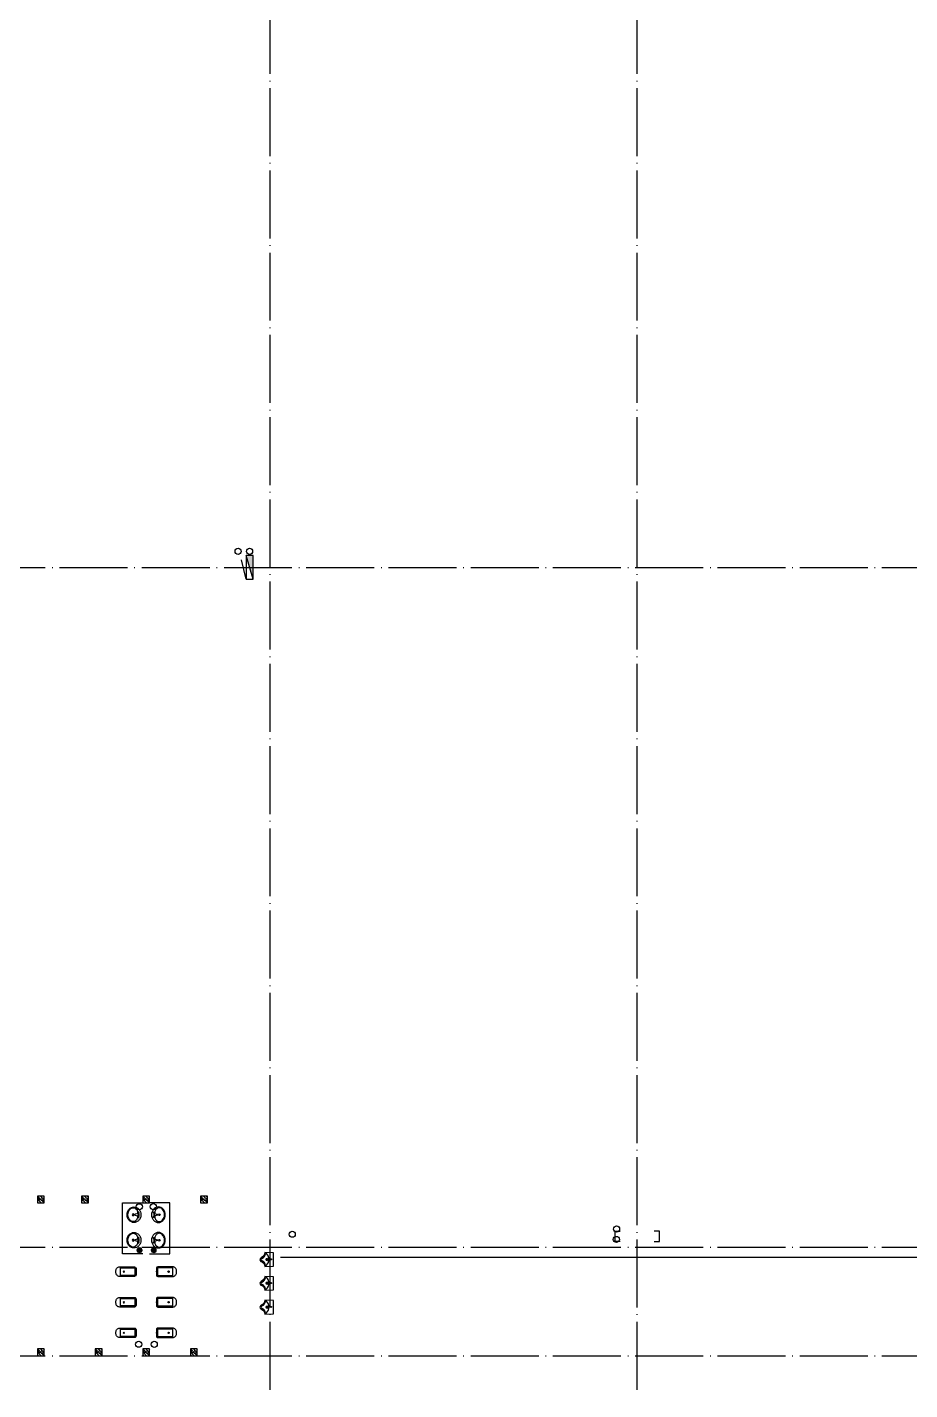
# Model space of a CAD drawing. Extents: x 6843040 to 15500510, y -6507076 to -4940511.
# Drawn here: x 8133750 to 8159718, y -5554702 to -5514608 of the extents above; entities that cross this region are included whole.
import ezdxf

# ---------------------------------------------------------------- set-up
doc = ezdxf.new("R2010")
doc.units = 0
doc.header["$LTSCALE"] = 1000
doc.header["$MEASUREMENT"] = 0
doc.linetypes.add('DOTE', pattern=[2.42, 2, -0.2, 0.02, -0.2])
for name, color, linetype in [('COLUMN', 10, 'Continuous'), ('DOTE', 8, 'DOTE'), ('EQUIP_消火栓', 7, 'Continuous'), ('FLOOR', 9, 'Continuous'), ('LVTRY', 8, 'Continuous'), ('plan-1', 40, 'Continuous'), ('PUB_HATCH', 8, 'Continuous'), ('S_SURFACE', 6, 'Continuous'), ('VPIPE-污水', 2, 'Continuous'), ('VPIPE-消防', 1, 'Continuous'), ('VPIPE-给水', 3, 'Continuous'), ('VPIPE-雨水', 4, 'Continuous'), ('建筑细线', 5, 'Continuous')]:
    doc.layers.add(name, color=color, linetype=linetype)
doc.layers.add('洁具', color=8, linetype='Continuous', lineweight=5)

# ---------------------------------------------------------------- blocks, each defined once
blk = doc.blocks.new('$lvtry$00000201')
at = {"color": 0}
for p, q in [((100, -30, 0), (-100, -30, 0)), ((110, -470, 0), (110, -40, 0)), ((140, -470, 0), (-140, -470, 0))]:
    blk.add_line(p, q, dxfattribs=at)
at = {"color": 0, "elevation": 0}
blk.add_lwpolyline([(140, -40, 0.414214), (100, 0), (-100, 0, 0.414214), (-140, -40), (-140, -480, 0.414214), (-30, -590), (30, -590, 0.414214), (140, -480)], format="xyb", close=True, dxfattribs=at)
blk.add_lwpolyline([(-110, -40), (-110, -470)], dxfattribs=at)
at = {"color": 0}
blk.add_circle((0, -359, 0), 20, dxfattribs=at)
for centre, start, end in [((-100, -40, 0), 90, 180), ((100, -40, 0), 0, 90)]:
    blk.add_arc(centre, 10, start, end, dxfattribs=at)
for p in [(0, 0, 0), (0, -359, 0)]:
    blk.add_point(p, dxfattribs=at)
blk = doc.blocks.new('$lvtry$00000225')
at = {"color": 0}
blk.add_line((-181, -234), (-181, -234), dxfattribs=at)
blk.add_lwpolyline([(53, -374, -0.307493), (205, -257), (195, 0), (-195, 0), (-205, -256, -0.265776), (-54, -366, 0.591279)], format="xyb", close=True, dxfattribs=at)
for centre, radius in [((-1, -182), 40.3), ((-6, -75), 15.8)]:
    blk.add_circle(centre, radius, dxfattribs=at)
for centre, radius, start, end in [((-161, -223), 22.7, 134.5857, 206.4573), ((-200, -412), 179, 22.2984, 83.8043), ((-5, -382), 245, 45.4143, 134.5857), ((1, -326), 39.6, 206.4354, 337.7034), ((199, -407), 174, 100.5676, 157.7034), ((153, -222), 20.3, 314.5857, 45.4143)]:
    blk.add_arc(centre, radius, start, end, dxfattribs=at)
for p in [(-6, -75), (-1, -182)]:
    blk.add_point(p, dxfattribs=at)
blk = doc.blocks.new('$lvtry$00000179')
at = {"color": 0, "linetype": 'ByBlock'}
for p, q in [((-32, -102), (-92, -102)), ((-13, -178), (-40, -70)), ((35, -64), (-35, -64)), ((13, -178), (-13, -178)), ((40, -70), (13, -178)), ((92, -102), (32, -102))]:
    blk.add_line(p, q, dxfattribs=at)
blk.add_lwpolyline([(0, -406, 0.088425), (89, -391, 0.093738), (162, -347, 0.102376), (212, -280, 0.10945), (229, -203, 0.109452), (212, -127, 0.102376), (162, -60, 0.093738), (89, -16, 0.088423), (0, 0, 0.088427), (-89, -16, 0.093738), (-162, -60, 0.102376), (-212, -127, 0.109452), (-229, -203, 0.109451), (-212, -280, 0.102376), (-162, -347, 0.093738), (-89, -391, 0.088425)], format="xyb", close=True, dxfattribs=at)
for centre, radius in [((-64, -76), 20.4), ((-64, -76), 15.4), ((0, -229), 25.4), ((63, -76), 20.4), ((63, -76), 15.4)]:
    blk.add_circle(centre, radius, dxfattribs=at)
for centre, radius, start, end in [((-88, -229), 116, 151.0888, 180), ((-88, -229), 116, 180, 208.9112), ((-45, -252), 164, 126.8699, 151.0888), ((-45, -205), 164, 208.9112, 233.1301), ((-18, -288), 210, 123.9045, 126.8699), ((-18, -169), 210, 233.1301, 252.7421), ((-92, -178), 76.2, 90, 123.9045), ((0, -111), 270, 252.7421, 270), ((-35, -68), 5, 90, 194.0362), ((0, -111), 270, 270, 287.2579), ((35, -68), 5, 345.9638, 90), ((18, -169), 210, 287.2579, 306.8699), ((92, -178), 76.2, 57.7402, 90), ((45, -252), 164, 28.9112, 57.7402), ((45, -205), 164, 306.8699, 331.0888), ((88, -229), 116, 0, 28.9112), ((88, -229), 116, 331.0888, 0)]:
    blk.add_arc(centre, radius, start, end, dxfattribs=at)
at = {"color": 0}
for p in [(0, -76), (0, -229)]:
    blk.add_point(p, dxfattribs=at)
blk = doc.blocks.new('$plan$00002944')
at = {"layer": '洁具'}
for p, q in [((-74, 11), (-11, 74)), ((-70, -27), (27, 70)), ((-53, -53), (53, 53)), ((-27, -70), (70, 27)), ((11, -74), (74, -11))]:
    blk.add_line(p, q, dxfattribs=at)
blk.add_circle((0, 0), 75, dxfattribs=at)
blk.add_point((0, 0), dxfattribs=at)
blk = doc.blocks.new('2GZ')
at = {"layer": 'PUB_HATCH'}
h = blk.add_hatch(dxfattribs=at)
h.set_pattern_fill('钢筋混凝土', color=256, scale=25, angle=90, style=0)
h.set_pattern_definition([(134.999998, (-1362825.3, -46307.36), (-44.194175, -44.194172), []), (140, (-1362825.3, -46307.36), (15.68804, 179.315045), [18.75, -206.25]), (85, (-1362825.3, -46307.36), (-188.048035, -34.68783), [15, -165]), (190.4514, (-1362824, -46292.42), (-172.35988, 144.62735), [15.93505, -175.28553]), (136.1842, (-1362875.3, -46307.36), (41.37976, 266.81026), [28.125, -309.375]), (186.6356, (-1362871.85, -46285.13), (-243.52946, 233.66568), [23.90257, -262.92825]), (81.1842, (-1362875.3, -46307.36), (-243.52964, 233.6655), [22.5, -247.5]), (111, (-1362862.8, -46282.36), (100.65473, 149.22676), [18.75, -206.25]), (56, (-1362862.8, -46282.36), (-181.28751, 60.82884), [15, -165]), (161.4514, (-1362854.41, -46269.93), (-80.63262, 210.05566), [15.93505, -175.28553]), (127.499998, (-1362825.3, -46307.36), (-83.223463, 3.039967), [0, -163, 0, -167.5, 0, -165.625]), (97.499998, (-1362825.3, -46307.36), (-98.602926, 65.767388), [0, -95.5, 0, -159.25, 0, -63.125]), (57.499998, (-1362825.3, -46363.11), (5.638722, 133.455609), [0, -62.5, 0, -195, 0, -258.75]), (47.499998, (-1362825.3, -46388.11), (-25.02624, 145.796543), [0, -81.25, 0, -129.5, 0, -183.75])])
edge = h.paths.add_edge_path()
edge.add_line((-1056409, 221174), (-1056609, 221174))
edge.add_line((-1056409, 221174), (-1056409, 221374))
edge.add_line((-1056409, 221374), (-1056609, 221374))
edge.add_line((-1056609, 221374), (-1056609, 221174))
h = blk.add_hatch(dxfattribs=at)
h.set_pattern_fill('钢筋混凝土', color=256, scale=25, angle=90, style=0)
h.set_pattern_definition([(134.999998, (-1361525.3, -46307.36), (-44.194175, -44.194172), []), (140, (-1361525.3, -46307.36), (15.68804, 179.315045), [18.75, -206.25]), (85, (-1361525.3, -46307.36), (-188.048035, -34.68783), [15, -165]), (190.4514, (-1361524, -46292.42), (-172.35988, 144.62735), [15.93505, -175.28553]), (136.1842, (-1361575.3, -46307.36), (41.37976, 266.81026), [28.125, -309.375]), (186.6356, (-1361571.85, -46285.13), (-243.52946, 233.66568), [23.90257, -262.92825]), (81.1842, (-1361575.3, -46307.36), (-243.52964, 233.6655), [22.5, -247.5]), (111, (-1361562.8, -46282.36), (100.65473, 149.22676), [18.75, -206.25]), (56, (-1361562.8, -46282.36), (-181.28751, 60.82884), [15, -165]), (161.4514, (-1361554.41, -46269.93), (-80.63262, 210.05566), [15.93505, -175.28553]), (127.499998, (-1361525.3, -46307.36), (-83.223463, 3.039967), [0, -163, 0, -167.5, 0, -165.625]), (97.499998, (-1361525.3, -46307.36), (-98.602926, 65.767388), [0, -95.5, 0, -159.25, 0, -63.125]), (57.499998, (-1361525.3, -46363.11), (5.638722, 133.455609), [0, -62.5, 0, -195, 0, -258.75]), (47.499998, (-1361525.3, -46388.11), (-25.02624, 145.796543), [0, -81.25, 0, -129.5, 0, -183.75])])
edge = h.paths.add_edge_path()
edge.add_line((-1055109, 221174), (-1055309, 221174))
edge.add_line((-1055109, 221174), (-1055109, 221374))
edge.add_line((-1055109, 221374), (-1055309, 221374))
edge.add_line((-1055309, 221374), (-1055309, 221174))
h = blk.add_hatch(dxfattribs=at)
h.set_pattern_fill('钢筋混凝土', color=256, scale=25, angle=90, style=0)
h.set_pattern_definition([(134.999998, (-1359725.3, -46307.36), (-44.194175, -44.194172), []), (140, (-1359725.3, -46307.36), (15.68804, 179.315045), [18.75, -206.25]), (85, (-1359725.3, -46307.36), (-188.048035, -34.68783), [15, -165]), (190.4514, (-1359724, -46292.42), (-172.35988, 144.62735), [15.93505, -175.28553]), (136.1842, (-1359775.3, -46307.36), (41.37976, 266.81026), [28.125, -309.375]), (186.6356, (-1359771.85, -46285.13), (-243.52946, 233.66568), [23.90257, -262.92825]), (81.1842, (-1359775.3, -46307.36), (-243.52964, 233.6655), [22.5, -247.5]), (111, (-1359762.8, -46282.36), (100.65473, 149.22676), [18.75, -206.25]), (56, (-1359762.8, -46282.36), (-181.28751, 60.82884), [15, -165]), (161.4514, (-1359754.41, -46269.93), (-80.63262, 210.05566), [15.93505, -175.28553]), (127.499998, (-1359725.3, -46307.36), (-83.223463, 3.039967), [0, -163, 0, -167.5, 0, -165.625]), (97.499998, (-1359725.3, -46307.36), (-98.602926, 65.767388), [0, -95.5, 0, -159.25, 0, -63.125]), (57.499998, (-1359725.3, -46363.11), (5.638722, 133.455609), [0, -62.5, 0, -195, 0, -258.75]), (47.499998, (-1359725.3, -46388.11), (-25.02624, 145.796543), [0, -81.25, 0, -129.5, 0, -183.75])])
edge = h.paths.add_edge_path()
edge.add_line((-1053309, 221174), (-1053509, 221174))
edge.add_line((-1053309, 221174), (-1053309, 221374))
edge.add_line((-1053309, 221374), (-1053509, 221374))
edge.add_line((-1053509, 221374), (-1053509, 221174))
h = blk.add_hatch(dxfattribs=at)
h.set_pattern_fill('钢筋混凝土', color=256, scale=25, angle=90, style=0)
h.set_pattern_definition([(134.999998, (-1358025.3, -46307.36), (-44.194175, -44.194172), []), (140, (-1358025.3, -46307.36), (15.68804, 179.315045), [18.75, -206.25]), (85, (-1358025.3, -46307.36), (-188.048035, -34.68783), [15, -165]), (190.4514, (-1358024, -46292.42), (-172.35988, 144.62735), [15.93505, -175.28553]), (136.1842, (-1358075.3, -46307.36), (41.37976, 266.81026), [28.125, -309.375]), (186.6356, (-1358071.85, -46285.13), (-243.52946, 233.66568), [23.90257, -262.92825]), (81.1842, (-1358075.3, -46307.36), (-243.52964, 233.6655), [22.5, -247.5]), (111, (-1358062.8, -46282.36), (100.65473, 149.22676), [18.75, -206.25]), (56, (-1358062.8, -46282.36), (-181.28751, 60.82884), [15, -165]), (161.4514, (-1358054.41, -46269.93), (-80.63262, 210.05566), [15.93505, -175.28553]), (127.499998, (-1358025.3, -46307.36), (-83.223463, 3.039967), [0, -163, 0, -167.5, 0, -165.625]), (97.499998, (-1358025.3, -46307.36), (-98.602926, 65.767388), [0, -95.5, 0, -159.25, 0, -63.125]), (57.499998, (-1358025.3, -46363.11), (5.638722, 133.455609), [0, -62.5, 0, -195, 0, -258.75]), (47.499998, (-1358025.3, -46388.11), (-25.02624, 145.796543), [0, -81.25, 0, -129.5, 0, -183.75])])
edge = h.paths.add_edge_path()
edge.add_line((-1051609, 221174), (-1051809, 221174))
edge.add_line((-1051609, 221174), (-1051609, 221374))
edge.add_line((-1051609, 221374), (-1051809, 221374))
edge.add_line((-1051809, 221374), (-1051809, 221174))
h = blk.add_hatch(dxfattribs=at)
h.set_pattern_fill('钢筋混凝土', color=256, scale=25, angle=90, style=0)
h.set_pattern_definition([(134.999998, (-1362825.3, -50807.36), (-44.194175, -44.194172), []), (140, (-1362825.3, -50807.36), (15.68804, 179.315045), [18.75, -206.25]), (85, (-1362825.3, -50807.36), (-188.048035, -34.68783), [15, -165]), (190.4514, (-1362824, -50792.42), (-172.35988, 144.62735), [15.93505, -175.28553]), (136.1842, (-1362875.3, -50807.36), (41.37976, 266.81026), [28.125, -309.375]), (186.6356, (-1362871.85, -50785.13), (-243.52946, 233.66568), [23.90257, -262.92825]), (81.1842, (-1362875.3, -50807.36), (-243.52964, 233.6655), [22.5, -247.5]), (111, (-1362862.8, -50782.36), (100.65473, 149.22676), [18.75, -206.25]), (56, (-1362862.8, -50782.36), (-181.28751, 60.82884), [15, -165]), (161.4514, (-1362854.41, -50769.93), (-80.63262, 210.05566), [15.93505, -175.28553]), (127.499998, (-1362825.3, -50807.36), (-83.223463, 3.039967), [0, -163, 0, -167.5, 0, -165.625]), (97.499998, (-1362825.3, -50807.36), (-98.602926, 65.767388), [0, -95.5, 0, -159.25, 0, -63.125]), (57.499998, (-1362825.3, -50863.11), (5.638722, 133.455609), [0, -62.5, 0, -195, 0, -258.75]), (47.499998, (-1362825.3, -50888.11), (-25.02624, 145.796543), [0, -81.25, 0, -129.5, 0, -183.75])])
edge = h.paths.add_edge_path()
edge.add_line((-1056409, 216674), (-1056609, 216674))
edge.add_line((-1056409, 216674), (-1056409, 216874))
edge.add_line((-1056409, 216874), (-1056609, 216874))
edge.add_line((-1056609, 216874), (-1056609, 216674))
h = blk.add_hatch(dxfattribs=at)
h.set_pattern_fill('钢筋混凝土', color=256, scale=25, angle=90, style=0)
h.set_pattern_definition([(134.999998, (-1361125.3, -50807.36), (-44.194175, -44.194172), []), (140, (-1361125.3, -50807.36), (15.68804, 179.315045), [18.75, -206.25]), (85, (-1361125.3, -50807.36), (-188.048035, -34.68783), [15, -165]), (190.4514, (-1361124, -50792.42), (-172.35988, 144.62735), [15.93505, -175.28553]), (136.1842, (-1361175.3, -50807.36), (41.37976, 266.81026), [28.125, -309.375]), (186.6356, (-1361171.85, -50785.13), (-243.52946, 233.66568), [23.90257, -262.92825]), (81.1842, (-1361175.3, -50807.36), (-243.52964, 233.6655), [22.5, -247.5]), (111, (-1361162.8, -50782.36), (100.65473, 149.22676), [18.75, -206.25]), (56, (-1361162.8, -50782.36), (-181.28751, 60.82884), [15, -165]), (161.4514, (-1361154.41, -50769.93), (-80.63262, 210.05566), [15.93505, -175.28553]), (127.499998, (-1361125.3, -50807.36), (-83.223463, 3.039967), [0, -163, 0, -167.5, 0, -165.625]), (97.499998, (-1361125.3, -50807.36), (-98.602926, 65.767388), [0, -95.5, 0, -159.25, 0, -63.125]), (57.499998, (-1361125.3, -50863.11), (5.638722, 133.455609), [0, -62.5, 0, -195, 0, -258.75]), (47.499998, (-1361125.3, -50888.11), (-25.02624, 145.796543), [0, -81.25, 0, -129.5, 0, -183.75])])
edge = h.paths.add_edge_path()
edge.add_line((-1054709, 216674), (-1054909, 216674))
edge.add_line((-1054709, 216674), (-1054709, 216874))
edge.add_line((-1054709, 216874), (-1054909, 216874))
edge.add_line((-1054909, 216874), (-1054909, 216674))
h = blk.add_hatch(dxfattribs=at)
h.set_pattern_fill('钢筋混凝土', color=256, scale=25, angle=90, style=0)
h.set_pattern_definition([(134.999998, (-1359725.3, -50807.36), (-44.194175, -44.194172), []), (140, (-1359725.3, -50807.36), (15.68804, 179.315045), [18.75, -206.25]), (85, (-1359725.3, -50807.36), (-188.048035, -34.68783), [15, -165]), (190.4514, (-1359724, -50792.42), (-172.35988, 144.62735), [15.93505, -175.28553]), (136.1842, (-1359775.3, -50807.36), (41.37976, 266.81026), [28.125, -309.375]), (186.6356, (-1359771.85, -50785.13), (-243.52946, 233.66568), [23.90257, -262.92825]), (81.1842, (-1359775.3, -50807.36), (-243.52964, 233.6655), [22.5, -247.5]), (111, (-1359762.8, -50782.36), (100.65473, 149.22676), [18.75, -206.25]), (56, (-1359762.8, -50782.36), (-181.28751, 60.82884), [15, -165]), (161.4514, (-1359754.41, -50769.93), (-80.63262, 210.05566), [15.93505, -175.28553]), (127.499998, (-1359725.3, -50807.36), (-83.223463, 3.039967), [0, -163, 0, -167.5, 0, -165.625]), (97.499998, (-1359725.3, -50807.36), (-98.602926, 65.767388), [0, -95.5, 0, -159.25, 0, -63.125]), (57.499998, (-1359725.3, -50863.11), (5.638722, 133.455609), [0, -62.5, 0, -195, 0, -258.75]), (47.499998, (-1359725.3, -50888.11), (-25.02624, 145.796543), [0, -81.25, 0, -129.5, 0, -183.75])])
edge = h.paths.add_edge_path()
edge.add_line((-1053309, 216674), (-1053509, 216674))
edge.add_line((-1053309, 216674), (-1053309, 216874))
edge.add_line((-1053309, 216874), (-1053509, 216874))
edge.add_line((-1053509, 216874), (-1053509, 216674))
h = blk.add_hatch(dxfattribs=at)
h.set_pattern_fill('钢筋混凝土', color=256, scale=25, angle=90, style=0)
h.set_pattern_definition([(134.999998, (-1358325.3, -50807.36), (-44.194175, -44.194172), []), (140, (-1358325.3, -50807.36), (15.68804, 179.315045), [18.75, -206.25]), (85, (-1358325.3, -50807.36), (-188.048035, -34.68783), [15, -165]), (190.4514, (-1358324, -50792.42), (-172.35988, 144.62735), [15.93505, -175.28553]), (136.1842, (-1358375.3, -50807.36), (41.37976, 266.81026), [28.125, -309.375]), (186.6356, (-1358371.85, -50785.13), (-243.52946, 233.66568), [23.90257, -262.92825]), (81.1842, (-1358375.3, -50807.36), (-243.52964, 233.6655), [22.5, -247.5]), (111, (-1358362.8, -50782.36), (100.65473, 149.22676), [18.75, -206.25]), (56, (-1358362.8, -50782.36), (-181.28751, 60.82884), [15, -165]), (161.4514, (-1358354.41, -50769.93), (-80.63262, 210.05566), [15.93505, -175.28553]), (127.499998, (-1358325.3, -50807.36), (-83.223463, 3.039967), [0, -163, 0, -167.5, 0, -165.625]), (97.499998, (-1358325.3, -50807.36), (-98.602926, 65.767388), [0, -95.5, 0, -159.25, 0, -63.125]), (57.499998, (-1358325.3, -50863.11), (5.638722, 133.455609), [0, -62.5, 0, -195, 0, -258.75]), (47.499998, (-1358325.3, -50888.11), (-25.02624, 145.796543), [0, -81.25, 0, -129.5, 0, -183.75])])
edge = h.paths.add_edge_path()
edge.add_line((-1051909, 216674), (-1052109, 216674))
edge.add_line((-1051909, 216674), (-1051909, 216874))
edge.add_line((-1051909, 216874), (-1052109, 216874))
edge.add_line((-1052109, 216874), (-1052109, 216674))
at = {"layer": 'COLUMN'}
for points in [[(-1056609, 221174), (-1056409, 221174), (-1056409, 221374), (-1056609, 221374)], [(-1055309, 221174), (-1055109, 221174), (-1055109, 221374), (-1055309, 221374)], [(-1053509, 221174), (-1053309, 221174), (-1053309, 221374), (-1053509, 221374)], [(-1051809, 221174), (-1051609, 221174), (-1051609, 221374), (-1051809, 221374)], [(-1056609, 216674), (-1056409, 216674), (-1056409, 216874), (-1056609, 216874)], [(-1054909, 216674), (-1054709, 216674), (-1054709, 216874), (-1054909, 216874)], [(-1053509, 216674), (-1053309, 216674), (-1053309, 216874), (-1053509, 216874)], [(-1052109, 216674), (-1051909, 216674), (-1051909, 216874), (-1052109, 216874)]]:
    blk.add_lwpolyline(points, close=True, dxfattribs=at)
blk = doc.blocks.new('$TWTSYS$00000508')
for p, q in [((-0.5, 0.5), (0.324, 1.224)), ((-0.5, 0.5), (-0.5, -0.5)), ((-0.5, -0.5), (0.5, 0.5)), ((0.5, 0.5), (-0.5, 0.5)), ((0.5, -0.5), (0.5, 0.5)), ((-0.5, -0.5), (0.5, -0.5))]:
    blk.add_line(p, q)
blk.add_solid([(0.5, -0.5), (0.5, 0.5), (-0.5, -0.5)])
blk = doc.blocks.new('二层排水消防0922')
at = {"layer": 'VPIPE-污水'}
for centre in [(8137030, -5553362), (8137486, -5553364)]:
    blk.add_circle(centre, 90, dxfattribs=at)
at = {"layer": 'VPIPE-消防'}
for centre in [(8139954, -5530031), (8140291, -5530031)]:
    blk.add_circle(centre, 90, dxfattribs=at)
at = {"layer": 'VPIPE-给水'}
for centre in [(8137049, -5549318), (8137460, -5549316)]:
    blk.add_circle(centre, 90, dxfattribs=at)
at = {"layer": 'VPIPE-雨水'}
for centre in [(8141547, -5550126), (8151085, -5550279), (8151091, -5549972)]:
    blk.add_circle(centre, 90, dxfattribs=at)
at = {"layer": 'EQUIP_消火栓', "xscale": 700, "yscale": 200, "zscale": 700, "rotation": 89.99999499104365}
blk.add_blockref('$TWTSYS$00000508', (8140296, -5530503), dxfattribs=at)

msp = doc.modelspace()

# ---------------------------------------------------------------- linework, layer by layer
at = {"layer": 'DOTE'}
for p, q in [((8140900, -5554702), (8140900, -5485702.5)), ((8151700, -5554702), (8151700, -5485702.5)), ((8050000, -5530502), (8185100, -5530502)), ((8050000, -5550502), (8186540.8, -5550502)), ((8050000, -5553702), (8186540.8, -5553702))]:
    msp.add_line(p, q, dxfattribs=at)
at = {"layer": 'FLOOR'}
msp.add_lwpolyline([(8141200, -5550802), (8172800, -5550802)], dxfattribs=at)
at = {"layer": 'LVTRY'}
for points in [[(8137150, -5550702), (8136550, -5550702), (8136550, -5549202), (8137150, -5549202)], [(8137350, -5550702), (8137950, -5550702), (8137950, -5549202), (8137350, -5549202)]]:
    msp.add_lwpolyline(points, dxfattribs=at)
at = {"layer": 'S_SURFACE'}
for points in [[(8151200, -5550334.8), (8151050, -5550334.8), (8151050, -5550034.8), (8151200, -5550034.8)], [(8152200, -5550334.8), (8152350, -5550334.8), (8152350, -5550034.8), (8152200, -5550034.8)]]:
    msp.add_lwpolyline(points, dxfattribs=at)

# ---------------------------------------------------------------- block references
for p in [(8137054.2, -5550595.4), (8137472.7, -5550595.4)]:
    msp.add_blockref('$plan$00002944', p)
at = {"layer": 'LVTRY', "xscale": -1, "rotation": 270}
for p in [(8137093.9, -5549551.5), (8137093.9, -5550301.5)]:
    msp.add_blockref('$lvtry$00000179', p, dxfattribs=at)
at = {"layer": 'LVTRY'}
for name, p, rotation in [('$lvtry$00000179', (8137406.2, -5549551.5), 90.00000000000001), ('$lvtry$00000179', (8137406.2, -5550301.5), 90.00000000000001), ('$lvtry$00000225', (8141000, -5550870.1), 270), ('$lvtry$00000225', (8141000, -5551570.1), 270), ('$lvtry$00000225', (8141000, -5552270.1), 270)]:
    msp.add_blockref(name, p, dxfattribs=dict(at, rotation=rotation))
at = {"layer": 'LVTRY', "extrusion": (0, 0, -1), "zscale": -1, "rotation": 90.00000000000001}
for p in [(-8136950.5, -5551227), (-8136950.5, -5552127), (-8136950.5, -5553027)]:
    msp.add_blockref('$lvtry$00000201', p, dxfattribs=at)
at = {"layer": 'LVTRY', "extrusion": (0, 0, -1), "xscale": -1, "zscale": -1, "rotation": 270}
for p in [(-8137549.5, -5551227), (-8137549.5, -5552127), (-8137549.5, -5553027)]:
    msp.add_blockref('$lvtry$00000201', p, dxfattribs=at)
at = {"layer": 'plan-1'}
msp.add_blockref('二层排水消防0922', (0, 0), dxfattribs=at)
at = {"layer": '建筑细线'}
msp.add_blockref('2GZ', (9190659, -5770376.2), dxfattribs=at)

doc.saveas('drawing.dxf')
